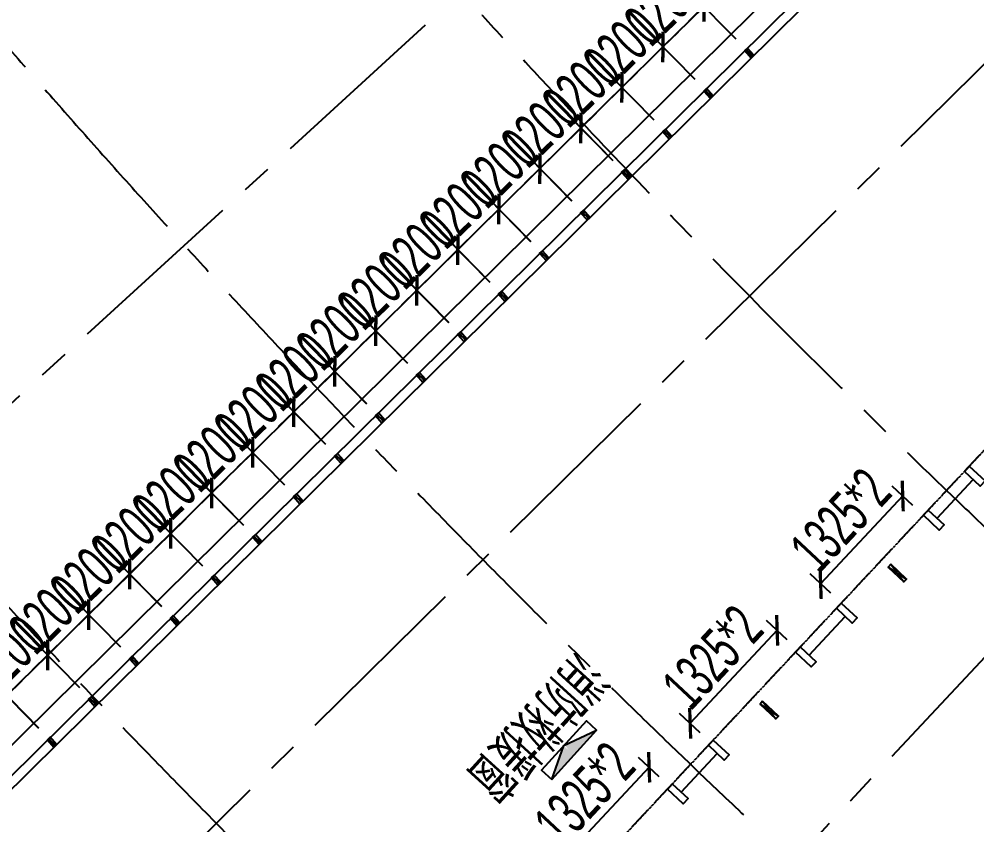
# Model space of a CAD drawing. Extents: x -668578 to 2331563, y -1202445 to 1620273.
# Drawn here: x 987428 to 1007356, y 124034 to 140794 of the extents above; entities that cross this region are included whole.
import ezdxf

# ---------------------------------------------------------------- set-up
doc = ezdxf.new("R2010")
doc.units = 0
doc.linetypes.add('CENTER2', pattern=[28.575, 19.05, -3.175, 3.175, -3.175])
doc.linetypes.add('DASH', pattern=[0.35, 0.25, -0.1])
doc.layers.get('0').update_dxf_attribs({"color": 8})
doc.layers.get('Defpoints').update_dxf_attribs({"color": 8})
for name, color, linetype in [('#文字', 8, 'Continuous'), ('#标注', 8, 'Continuous'), ('#轴线', 8, 'CENTER2'), ('A-AL', 8, 'Continuous'), ('A-WIND-FRAM', 8, 'Continuous'), ('dim', 8, 'Continuous'), ('外轮廓', 8, 'Continuous'), ('救援窗', 8, 'Continuous')]:
    doc.layers.add(name, color=color, linetype=linetype)
doc.styles.add('JHZX', font='jrs.shx', dxfattribs={"width": 0.6, "bigfont": 'jhz.shx'})
doc.styles.add('图纸文字', font='txt.shx', dxfattribs={"width": 0.5, "bigfont": 'HZTXT.shx'})
doc.dimstyles.new('JZBZ-300', dxfattribs={"dimscale": 300, "dimtxt": 3, "dimasz": 1.5, "dimexe": 1, "dimexo": 1, "dimgap": 0.5, "dimtad": 1, "dimdec": 0, "dimdsep": 46, "dimtxsty": 'JHZX', "dimblk1": 'ARCHTICK', "dimblk2": 'ARCHTICK', "dimsah": 1, "dimcen": 0, "dimclrd": 1, "dimclre": 1, "dimclrt": 2, "dimazin": 2, "dimtfac": 1, "dimtdec": 0, "dimtix": 1, "dimtmove": 0, "dimatfit": 3, "dimfxl": 0, "dimtolj": 1, "dimlwd": -1, "dimlwe": -1, "dimarcsym": 0})

# ---------------------------------------------------------------- blocks, each defined once
blk = doc.blocks.new('DSGDFG')
at = {"layer": '#轴线', "ltscale": 200}
for p, q in [((5300.7, -8926), (57146, 38408.6)), ((62298.5, 32984.1), (12368.2, -16353.9)), ((19724.4, -23495.6), (67661.1, 27767.3))]:
    blk.add_line(p, q, dxfattribs=at)
for radius in [206950, 212800, 220600, 228400, 236200, 244000, 251800, 257800]:
    blk.add_arc((197092.2, 166179.2), radius, 218.438892, 265.140584, dxfattribs=at)
blk = doc.blocks.new('frgtegg')
blk.add_line((183, -171), (934, 633))
for points in [[(854, 913), (1183, 606), (1080, 496), (751, 804)], [(0, 0), (329, -307), (226, -417), (-102, -110)]]:
    blk.add_lwpolyline(points, close=True)
blk = doc.blocks.new('rbbnynytnyt')
for p, q in [((0, 0), (80, -450)), ((80, 0), (0, -450))]:
    blk.add_line(p, q)
blk.add_lwpolyline([(0, 0), (80, 0), (80, -450), (0, -450)], close=True)
blk = doc.blocks.new('_ARCHTICK')
at = {"color": 0, "linetype": 'ByBlock', "const_width": 0.15}
blk.add_lwpolyline([(-0.5, -0.5), (0.5, 0.5)], dxfattribs=at)
blk = doc.blocks.new('*D2387')
at = {"layer": '#标注', "color": 1, "ltscale": 300, "transparency": 16777216}
for p, q in [((1006024, 130679), (1005595, 131081)), ((1005814, 130876), (1004106, 129050)), ((1004317, 128853), (1003887, 129255))]:
    blk.add_line(p, q, dxfattribs=at)
at = {"layer": 'Defpoints', "color": 0, "ltscale": 300, "transparency": 16777216}
for p in [(1006244, 130474), (1004106, 129050), (1004536, 128648)]:
    blk.add_point(p, dxfattribs=at)
at = {"layer": '#标注', "color": 1, "ltscale": 300, "transparency": 16777216, "xscale": 450, "yscale": 450, "zscale": 450}
for p, rotation in [((1005814, 130876), 46.92042014483783), ((1004106, 129050), 226.9204201448378)]:
    blk.add_blockref('_ARCHTICK', p, dxfattribs=dict(at, rotation=rotation))
at = {"layer": '#标注', "color": 2, "ltscale": 300, "transparency": 16777216, "insert": (1004522, 130373), "char_height": 900, "attachment_point": 5, "rotation": 46.9204, "style": 'JHZX'}
blk.add_mtext('\\A1;1325*2', dxfattribs=at)
blk = doc.blocks.new('*D2446')
at = {"layer": 'Defpoints', "color": 0, "ltscale": 300, "transparency": 16777216}
for p in [(1000967, 124831), (998727, 123298), (999157, 122896)]:
    blk.add_point(p, dxfattribs=at)
at = {"layer": 'dim', "color": 1, "ltscale": 300, "transparency": 16777216}
for p, q in [((1000748, 125036), (1000318, 125438)), ((1000537, 125233), (998727, 123298)), ((998938, 123101), (998508, 123502))]:
    blk.add_line(p, q, dxfattribs=at)
at = {"layer": 'dim', "color": 1, "ltscale": 300, "transparency": 16777216, "xscale": 450, "yscale": 450, "zscale": 450}
for p, rotation in [((1000537, 125233), 46.9204201124248), ((998727, 123298), 226.9204201124248)]:
    blk.add_blockref('_ARCHTICK', p, dxfattribs=dict(at, rotation=rotation))
at = {"layer": 'dim', "color": 2, "ltscale": 300, "transparency": 16777216, "insert": (999194, 124675), "char_height": 900, "attachment_point": 5, "rotation": 46.9204, "style": 'JHZX'}
blk.add_mtext('\\A1;1325*2', dxfattribs=at)
blk = doc.blocks.new('*D2445')
at = {"layer": 'Defpoints', "color": 0, "ltscale": 300, "transparency": 16777216}
for p in [(1003631, 127680), (1001391, 126147), (1001821, 125745)]:
    blk.add_point(p, dxfattribs=at)
at = {"layer": 'dim', "color": 1, "ltscale": 300, "transparency": 16777216}
for p, q in [((1003412, 127885), (1002982, 128287)), ((1003201, 128082), (1001391, 126147)), ((1001602, 125950), (1001172, 126351))]:
    blk.add_line(p, q, dxfattribs=at)
at = {"layer": 'dim', "color": 1, "ltscale": 300, "transparency": 16777216, "xscale": 450, "yscale": 450, "zscale": 450}
for p, rotation in [((1003201, 128082), 46.92113675218633), ((1001391, 126147), 226.9211367521863)]:
    blk.add_blockref('_ARCHTICK', p, dxfattribs=dict(at, rotation=rotation))
at = {"layer": 'dim', "color": 2, "ltscale": 300, "transparency": 16777216, "insert": (1001858, 127524), "char_height": 900, "attachment_point": 5, "rotation": 46.9211, "style": 'JHZX'}
blk.add_mtext('\\A1;1325*2', dxfattribs=at)
blk = doc.blocks.new('幕墙分隔')
for p, q in [((-40, -100), (40, 100)), ((0, 100), (0, -100))]:
    blk.add_line(p, q)
blk.add_lwpolyline([(-40, 100), (40, 100), (40, -100), (-40, -100)], close=True)
blk = doc.blocks.new('*U1050')
at = {"layer": 'A-WIND-FRAM', "xscale": -1, "rotation": 356.908362146836}
blk.add_blockref('幕墙分隔', (-5, -100), dxfattribs=at)
blk = doc.blocks.new('*U1051')
at = {"layer": 'dim', "color": 0, "linetype": 'ByBlock', "lineweight": -2, "transparency": 16777216, "rotation": 44.65822076074228}
for p in [(1002556, 140167), (1001702, 139324), (1000849, 138481), (999995, 137637), (999142, 136794), (998288, 135950), (997434, 135107), (996581, 134263), (995727, 133420), (994874, 132576), (994020, 131733), (993167, 130890), (992313, 130046), (991459, 129203), (990606, 128359), (989752, 127516), (988899, 126672), (988045, 125829)]:
    blk.add_blockref('*U1050', p, dxfattribs=at)
blk = doc.blocks.new('*D1207')
at = {"layer": '#标注', "ltscale": 300, "transparency": 16777216}
for p, q in [((987168, 126721), (987489, 127036)), ((987837, 126041), (986958, 126935)), ((986313, 125879), (987168, 126721)), ((986982, 125199), (986102, 126093)), ((986313, 125879), (985992, 125564))]:
    blk.add_line(p, q, dxfattribs=at)
at = {"layer": 'Defpoints', "color": 0, "ltscale": 300, "transparency": 16777216}
for p in [(987168, 126721), (988047, 125827), (987192, 124985)]:
    blk.add_point(p, dxfattribs=at)
at = {"layer": '#标注', "ltscale": 300, "transparency": 16777216, "xscale": 450, "yscale": 450, "zscale": 450}
for p, rotation in [((987168, 126721), 224.5273103187028), ((986313, 125879), 44.52731031870284)]:
    blk.add_blockref('_ARCHTICK', p, dxfattribs=dict(at, rotation=rotation))
at = {"layer": '#标注', "ltscale": 300, "transparency": 16777216, "insert": (986320, 126728), "char_height": 900, "attachment_point": 5, "rotation": 44.5273, "style": 'JHZX'}
blk.add_mtext('\\A1;1200', dxfattribs=at)
blk = doc.blocks.new('*D1208')
at = {"layer": '#标注', "ltscale": 300, "transparency": 16777216}
for p, q in [((988691, 126884), (987811, 127778)), ((988022, 127564), (988342, 127880)), ((987166, 126723), (988022, 127564)), ((987835, 126043), (986956, 126937)), ((987166, 126723), (986845, 126407))]:
    blk.add_line(p, q, dxfattribs=at)
at = {"layer": 'Defpoints', "color": 0, "ltscale": 300, "transparency": 16777216}
for p in [(988022, 127564), (988901, 126670), (988046, 125829)]:
    blk.add_point(p, dxfattribs=at)
at = {"layer": '#标注', "ltscale": 300, "transparency": 16777216, "xscale": 450, "yscale": 450, "zscale": 450}
for p, rotation in [((988022, 127564), 224.5273103187028), ((987166, 126723), 44.52731031870284)]:
    blk.add_blockref('_ARCHTICK', p, dxfattribs=dict(at, rotation=rotation))
at = {"layer": '#标注', "ltscale": 300, "transparency": 16777216, "insert": (987173, 127571), "char_height": 900, "attachment_point": 5, "rotation": 44.5273, "style": 'JHZX'}
blk.add_mtext('\\A1;1200', dxfattribs=at)
blk = doc.blocks.new('*D1209')
at = {"layer": '#标注', "ltscale": 300, "transparency": 16777216}
for p, q in [((989544, 127728), (988665, 128622)), ((988875, 128408), (989196, 128723)), ((988020, 127566), (988875, 128408)), ((988689, 126886), (987809, 127780)), ((988020, 127566), (987699, 127251))]:
    blk.add_line(p, q, dxfattribs=at)
at = {"layer": 'Defpoints', "color": 0, "ltscale": 300, "transparency": 16777216}
for p in [(988875, 128408), (989755, 127514), (988899, 126672)]:
    blk.add_point(p, dxfattribs=at)
at = {"layer": '#标注', "ltscale": 300, "transparency": 16777216, "xscale": 450, "yscale": 450, "zscale": 450}
for p, rotation in [((988875, 128408), 224.5273103187028), ((988020, 127566), 44.52731031870284)]:
    blk.add_blockref('_ARCHTICK', p, dxfattribs=dict(at, rotation=rotation))
at = {"layer": '#标注', "ltscale": 300, "transparency": 16777216, "insert": (988027, 128415), "char_height": 900, "attachment_point": 5, "rotation": 44.5273, "style": 'JHZX'}
blk.add_mtext('\\A1;1200', dxfattribs=at)
blk = doc.blocks.new('*D1210')
at = {"layer": '#标注', "ltscale": 300, "transparency": 16777216}
for p, q in [((989729, 129251), (990050, 129567)), ((990398, 128571), (989518, 129465)), ((988873, 128410), (989729, 129251)), ((989542, 127729), (988663, 128624)), ((988873, 128410), (988552, 128094))]:
    blk.add_line(p, q, dxfattribs=at)
at = {"layer": 'Defpoints', "color": 0, "ltscale": 300, "transparency": 16777216}
for p in [(989729, 129251), (990608, 128357), (989753, 127516)]:
    blk.add_point(p, dxfattribs=at)
at = {"layer": '#标注', "ltscale": 300, "transparency": 16777216, "xscale": 450, "yscale": 450, "zscale": 450}
for p, rotation in [((989729, 129251), 224.5273103187028), ((988873, 128410), 44.52731031870284)]:
    blk.add_blockref('_ARCHTICK', p, dxfattribs=dict(at, rotation=rotation))
at = {"layer": '#标注', "ltscale": 300, "transparency": 16777216, "insert": (988880, 129258), "char_height": 900, "attachment_point": 5, "rotation": 44.5273, "style": 'JHZX'}
blk.add_mtext('\\A1;1200', dxfattribs=at)
blk = doc.blocks.new('*D1211')
at = {"layer": '#标注', "ltscale": 300, "transparency": 16777216}
for p, q in [((990582, 130095), (990903, 130410)), ((991251, 129414), (990372, 130308)), ((989727, 129253), (990582, 130095)), ((990396, 128573), (989516, 129467)), ((989727, 129253), (989406, 128938))]:
    blk.add_line(p, q, dxfattribs=at)
at = {"layer": 'Defpoints', "color": 0, "ltscale": 300, "transparency": 16777216}
for p in [(990582, 130095), (991462, 129201), (990606, 128359)]:
    blk.add_point(p, dxfattribs=at)
at = {"layer": '#标注', "ltscale": 300, "transparency": 16777216, "xscale": 450, "yscale": 450, "zscale": 450}
for p, rotation in [((990582, 130095), 224.5273103187028), ((989727, 129253), 44.52731031870284)]:
    blk.add_blockref('_ARCHTICK', p, dxfattribs=dict(at, rotation=rotation))
at = {"layer": '#标注', "ltscale": 300, "transparency": 16777216, "insert": (989734, 130102), "char_height": 900, "attachment_point": 5, "rotation": 44.5273, "style": 'JHZX'}
blk.add_mtext('\\A1;1200', dxfattribs=at)
blk = doc.blocks.new('*D1212')
at = {"layer": '#标注', "ltscale": 300, "transparency": 16777216}
for p, q in [((992105, 130258), (991226, 131152)), ((991436, 130938), (991757, 131254)), ((990580, 130097), (991436, 130938)), ((991249, 129416), (990370, 130310)), ((990580, 130097), (990260, 129781))]:
    blk.add_line(p, q, dxfattribs=at)
at = {"layer": 'Defpoints', "color": 0, "ltscale": 300, "transparency": 16777216}
for p in [(991436, 130938), (992315, 130044), (991460, 129203)]:
    blk.add_point(p, dxfattribs=at)
at = {"layer": '#标注', "ltscale": 300, "transparency": 16777216, "xscale": 450, "yscale": 450, "zscale": 450}
for p, rotation in [((991436, 130938), 224.5273103187028), ((990580, 130097), 44.52731031870284)]:
    blk.add_blockref('_ARCHTICK', p, dxfattribs=dict(at, rotation=rotation))
at = {"layer": '#标注', "ltscale": 300, "transparency": 16777216, "insert": (990587, 130945), "char_height": 900, "attachment_point": 5, "rotation": 44.5273, "style": 'JHZX'}
blk.add_mtext('\\A1;1200', dxfattribs=at)
blk = doc.blocks.new('*D1213')
at = {"layer": '#标注', "ltscale": 300, "transparency": 16777216}
for p, q in [((992959, 131101), (992079, 131995)), ((992289, 131782), (992610, 132097)), ((991434, 130940), (992289, 131782)), ((992103, 130260), (991224, 131154)), ((991434, 130940), (991113, 130624))]:
    blk.add_line(p, q, dxfattribs=at)
at = {"layer": 'Defpoints', "color": 0, "ltscale": 300, "transparency": 16777216}
for p in [(992289, 131782), (993169, 130887), (992313, 130046)]:
    blk.add_point(p, dxfattribs=at)
at = {"layer": '#标注', "ltscale": 300, "transparency": 16777216, "xscale": 450, "yscale": 450, "zscale": 450}
for p, rotation in [((992289, 131782), 224.5273103187028), ((991434, 130940), 44.52731031870284)]:
    blk.add_blockref('_ARCHTICK', p, dxfattribs=dict(at, rotation=rotation))
at = {"layer": '#标注', "ltscale": 300, "transparency": 16777216, "insert": (991441, 131789), "char_height": 900, "attachment_point": 5, "rotation": 44.5273, "style": 'JHZX'}
blk.add_mtext('\\A1;1200', dxfattribs=at)
blk = doc.blocks.new('*D1214')
at = {"layer": '#标注', "ltscale": 300, "transparency": 16777216}
for p, q in [((993143, 132625), (993464, 132941)), ((993812, 131945), (992933, 132839)), ((992288, 131783), (993143, 132625)), ((992957, 131103), (992077, 131997)), ((992288, 131783), (991967, 131468))]:
    blk.add_line(p, q, dxfattribs=at)
at = {"layer": 'Defpoints', "color": 0, "ltscale": 300, "transparency": 16777216}
for p in [(993143, 132625), (994022, 131731), (993167, 130889)]:
    blk.add_point(p, dxfattribs=at)
at = {"layer": '#标注', "ltscale": 300, "transparency": 16777216, "xscale": 450, "yscale": 450, "zscale": 450}
for p, rotation in [((993143, 132625), 224.5273103187033), ((992288, 131783), 44.52731031870323)]:
    blk.add_blockref('_ARCHTICK', p, dxfattribs=dict(at, rotation=rotation))
at = {"layer": '#标注', "ltscale": 300, "transparency": 16777216, "insert": (992295, 132632), "char_height": 900, "attachment_point": 5, "rotation": 44.5273, "style": 'JHZX'}
blk.add_mtext('\\A1;1200', dxfattribs=at)
blk = doc.blocks.new('*D1215')
at = {"layer": '#标注', "ltscale": 300, "transparency": 16777216}
for p, q in [((993997, 133468), (994317, 133784)), ((994666, 132788), (993786, 133682)), ((993141, 132627), (993997, 133468)), ((993810, 131947), (992931, 132841)), ((993141, 132627), (992820, 132311))]:
    blk.add_line(p, q, dxfattribs=at)
at = {"layer": 'Defpoints', "color": 0, "ltscale": 300, "transparency": 16777216}
for p in [(993997, 133468), (994876, 132574), (994021, 131733)]:
    blk.add_point(p, dxfattribs=at)
at = {"layer": '#标注', "ltscale": 300, "transparency": 16777216, "xscale": 450, "yscale": 450, "zscale": 450}
for p, rotation in [((993997, 133468), 224.5273103187023), ((993141, 132627), 44.52731031870228)]:
    blk.add_blockref('_ARCHTICK', p, dxfattribs=dict(at, rotation=rotation))
at = {"layer": '#标注', "ltscale": 300, "transparency": 16777216, "insert": (993148, 133475), "char_height": 900, "attachment_point": 5, "rotation": 44.5273, "style": 'JHZX'}
blk.add_mtext('\\A1;1200', dxfattribs=at)
blk = doc.blocks.new('*D1216')
at = {"layer": '#标注', "ltscale": 300, "transparency": 16777216}
for p, q in [((995519, 133632), (994640, 134526)), ((994850, 134312), (995171, 134627)), ((993995, 133470), (994850, 134312)), ((994664, 132790), (993784, 133684)), ((993995, 133470), (993674, 133155))]:
    blk.add_line(p, q, dxfattribs=at)
at = {"layer": 'Defpoints', "color": 0, "ltscale": 300, "transparency": 16777216}
for p in [(994850, 134312), (995730, 133418), (994874, 132576)]:
    blk.add_point(p, dxfattribs=at)
at = {"layer": '#标注', "ltscale": 300, "transparency": 16777216, "xscale": 450, "yscale": 450, "zscale": 450}
for p, rotation in [((994850, 134312), 224.5273103187023), ((993995, 133470), 44.52731031870228)]:
    blk.add_blockref('_ARCHTICK', p, dxfattribs=dict(at, rotation=rotation))
at = {"layer": '#标注', "ltscale": 300, "transparency": 16777216, "insert": (994002, 134319), "char_height": 900, "attachment_point": 5, "rotation": 44.5273, "style": 'JHZX'}
blk.add_mtext('\\A1;1200', dxfattribs=at)
blk = doc.blocks.new('*D1217')
at = {"layer": '#标注', "ltscale": 300, "transparency": 16777216}
for p, q in [((996373, 134475), (995493, 135369)), ((995704, 135155), (996025, 135471)), ((994848, 134314), (995704, 135155)), ((995517, 133634), (994638, 134528)), ((994848, 134314), (994527, 133998))]:
    blk.add_line(p, q, dxfattribs=at)
at = {"layer": 'Defpoints', "color": 0, "ltscale": 300, "transparency": 16777216}
for p in [(995704, 135155), (996583, 134261), (995728, 133420)]:
    blk.add_point(p, dxfattribs=at)
at = {"layer": '#标注', "ltscale": 300, "transparency": 16777216, "xscale": 450, "yscale": 450, "zscale": 450}
for p, rotation in [((995704, 135155), 224.5273103187023), ((994848, 134314), 44.52731031870228)]:
    blk.add_blockref('_ARCHTICK', p, dxfattribs=dict(at, rotation=rotation))
at = {"layer": '#标注', "ltscale": 300, "transparency": 16777216, "insert": (994855, 135162), "char_height": 900, "attachment_point": 5, "rotation": 44.5273, "style": 'JHZX'}
blk.add_mtext('\\A1;1200', dxfattribs=at)
blk = doc.blocks.new('*D1218')
at = {"layer": '#标注', "ltscale": 300, "transparency": 16777216}
for p, q in [((996557, 135999), (996878, 136314)), ((997226, 135319), (996347, 136213)), ((995702, 135157), (996557, 135999)), ((996371, 134477), (995491, 135371)), ((995702, 135157), (995381, 134842))]:
    blk.add_line(p, q, dxfattribs=at)
at = {"layer": 'Defpoints', "color": 0, "ltscale": 300, "transparency": 16777216}
for p in [(996557, 135999), (997437, 135105), (996581, 134263)]:
    blk.add_point(p, dxfattribs=at)
at = {"layer": '#标注', "ltscale": 300, "transparency": 16777216, "xscale": 450, "yscale": 450, "zscale": 450}
for p, rotation in [((996557, 135999), 224.5273103187023), ((995702, 135157), 44.52731031870228)]:
    blk.add_blockref('_ARCHTICK', p, dxfattribs=dict(at, rotation=rotation))
at = {"layer": '#标注', "ltscale": 300, "transparency": 16777216, "insert": (995709, 136006), "char_height": 900, "attachment_point": 5, "rotation": 44.5273, "style": 'JHZX'}
blk.add_mtext('\\A1;1200', dxfattribs=at)
blk = doc.blocks.new('*D1219')
at = {"layer": '#标注', "ltscale": 300, "transparency": 16777216}
for p, q in [((997411, 136842), (997732, 137158)), ((998080, 136162), (997201, 137056)), ((996555, 136001), (997411, 136842)), ((997224, 135321), (996345, 136215)), ((996555, 136001), (996235, 135685))]:
    blk.add_line(p, q, dxfattribs=at)
at = {"layer": 'Defpoints', "color": 0, "ltscale": 300, "transparency": 16777216}
for p in [(997411, 136842), (998290, 135948), (997435, 135107)]:
    blk.add_point(p, dxfattribs=at)
at = {"layer": '#标注', "ltscale": 300, "transparency": 16777216, "xscale": 450, "yscale": 450, "zscale": 450}
for p, rotation in [((997411, 136842), 224.5273103187023), ((996555, 136001), 44.52731031870228)]:
    blk.add_blockref('_ARCHTICK', p, dxfattribs=dict(at, rotation=rotation))
at = {"layer": '#标注', "ltscale": 300, "transparency": 16777216, "insert": (996562, 136849), "char_height": 900, "attachment_point": 5, "rotation": 44.5273, "style": 'JHZX'}
blk.add_mtext('\\A1;1200', dxfattribs=at)
blk = doc.blocks.new('*D1220')
at = {"layer": '#标注', "ltscale": 300, "transparency": 16777216}
for p, q in [((998265, 137686), (998585, 138001)), ((998934, 137006), (998054, 137900)), ((997409, 136844), (998265, 137686)), ((998078, 136164), (997199, 137058)), ((997409, 136844), (997088, 136529))]:
    blk.add_line(p, q, dxfattribs=at)
at = {"layer": 'Defpoints', "color": 0, "ltscale": 300, "transparency": 16777216}
for p in [(998265, 137686), (999144, 136792), (998288, 135950)]:
    blk.add_point(p, dxfattribs=at)
at = {"layer": '#标注', "ltscale": 300, "transparency": 16777216, "xscale": 450, "yscale": 450, "zscale": 450}
for p, rotation in [((998265, 137686), 224.5273103187023), ((997409, 136844), 44.52731031870228)]:
    blk.add_blockref('_ARCHTICK', p, dxfattribs=dict(at, rotation=rotation))
at = {"layer": '#标注', "ltscale": 300, "transparency": 16777216, "insert": (997416, 137693), "char_height": 900, "attachment_point": 5, "rotation": 44.5273, "style": 'JHZX'}
blk.add_mtext('\\A1;1200', dxfattribs=at)
blk = doc.blocks.new('*D1221')
at = {"layer": '#标注', "ltscale": 300, "transparency": 16777216}
for p, q in [((999787, 137849), (998908, 138743)), ((999118, 138529), (999439, 138845)), ((998263, 137688), (999118, 138529)), ((998932, 137007), (998052, 137902)), ((998263, 137688), (997942, 137372))]:
    blk.add_line(p, q, dxfattribs=at)
at = {"layer": 'Defpoints', "color": 0, "ltscale": 300, "transparency": 16777216}
for p in [(999118, 138529), (999998, 137635), (999142, 136794)]:
    blk.add_point(p, dxfattribs=at)
at = {"layer": '#标注', "ltscale": 300, "transparency": 16777216, "xscale": 450, "yscale": 450, "zscale": 450}
for p, rotation in [((999118, 138529), 224.5273103187023), ((998263, 137688), 44.52731031870228)]:
    blk.add_blockref('_ARCHTICK', p, dxfattribs=dict(at, rotation=rotation))
at = {"layer": '#标注', "ltscale": 300, "transparency": 16777216, "insert": (998270, 138536), "char_height": 900, "attachment_point": 5, "rotation": 44.5273, "style": 'JHZX'}
blk.add_mtext('\\A1;1200', dxfattribs=at)
blk = doc.blocks.new('*D1222')
at = {"layer": '#标注', "ltscale": 300, "transparency": 16777216}
for p, q in [((1000641, 138692), (999761, 139586)), ((999972, 139373), (1000292, 139688)), ((999116, 138531), (999972, 139373)), ((999785, 137851), (998906, 138745)), ((999116, 138531), (998795, 138216))]:
    blk.add_line(p, q, dxfattribs=at)
at = {"layer": 'Defpoints', "color": 0, "ltscale": 300, "transparency": 16777216}
for p in [(999972, 139373), (1000851, 138479), (999996, 137637)]:
    blk.add_point(p, dxfattribs=at)
at = {"layer": '#标注', "ltscale": 300, "transparency": 16777216, "xscale": 450, "yscale": 450, "zscale": 450}
for p, rotation in [((999972, 139373), 224.5273103187033), ((999116, 138531), 44.52731031870323)]:
    blk.add_blockref('_ARCHTICK', p, dxfattribs=dict(at, rotation=rotation))
at = {"layer": '#标注', "ltscale": 300, "transparency": 16777216, "insert": (999123, 139380), "char_height": 900, "attachment_point": 5, "rotation": 44.5273, "style": 'JHZX'}
blk.add_mtext('\\A1;1200', dxfattribs=at)
blk = doc.blocks.new('*D1223')
at = {"layer": '#标注', "ltscale": 300, "transparency": 16777216}
for p, q in [((1000825, 140216), (1001146, 140532)), ((1001494, 139536), (1000615, 140430)), ((999970, 139375), (1000825, 140216)), ((1000639, 138694), (999759, 139588)), ((999970, 139375), (999649, 139059))]:
    blk.add_line(p, q, dxfattribs=at)
at = {"layer": 'Defpoints', "color": 0, "ltscale": 300, "transparency": 16777216}
for p in [(1000825, 140216), (1001705, 139322), (1000849, 138480)]:
    blk.add_point(p, dxfattribs=at)
at = {"layer": '#标注', "ltscale": 300, "transparency": 16777216, "xscale": 450, "yscale": 450, "zscale": 450}
for p, rotation in [((1000825, 140216), 224.5273103187023), ((999970, 139375), 44.52731031870228)]:
    blk.add_blockref('_ARCHTICK', p, dxfattribs=dict(at, rotation=rotation))
at = {"layer": '#标注', "ltscale": 300, "transparency": 16777216, "insert": (999977, 140223), "char_height": 900, "attachment_point": 5, "rotation": 44.5273, "style": 'JHZX'}
blk.add_mtext('\\A1;1200', dxfattribs=at)
blk = doc.blocks.new('*D1224')
at = {"layer": '#标注', "ltscale": 300, "transparency": 16777216}
for p, q in [((1001679, 141059), (1002000, 141375)), ((1002348, 140379), (1001468, 141273)), ((1000823, 140218), (1001679, 141059)), ((1001492, 139538), (1000613, 140432)), ((1000823, 140218), (1000502, 139902))]:
    blk.add_line(p, q, dxfattribs=at)
at = {"layer": 'Defpoints', "color": 0, "ltscale": 300, "transparency": 16777216}
for p in [(1001679, 141059), (1002558, 140165), (1001703, 139324)]:
    blk.add_point(p, dxfattribs=at)
at = {"layer": '#标注', "ltscale": 300, "transparency": 16777216, "xscale": 450, "yscale": 450, "zscale": 450}
for p, rotation in [((1001679, 141059), 224.5273103187023), ((1000823, 140218), 44.52731031870228)]:
    blk.add_blockref('_ARCHTICK', p, dxfattribs=dict(at, rotation=rotation))
at = {"layer": '#标注', "ltscale": 300, "transparency": 16777216, "insert": (1000830, 141066), "char_height": 900, "attachment_point": 5, "rotation": 44.5273, "style": 'JHZX'}
blk.add_mtext('\\A1;1200', dxfattribs=at)
blk = doc.blocks.new('*D1225')
at = {"layer": '#标注', "ltscale": 300, "transparency": 16777216}
for p, q in [((1003201, 141223), (1002322, 142117)), ((1002532, 141903), (1002853, 142219)), ((1001677, 141061), (1002532, 141903)), ((1002346, 140381), (1001467, 141275)), ((1001677, 141061), (1001356, 140746))]:
    blk.add_line(p, q, dxfattribs=at)
at = {"layer": 'Defpoints', "color": 0, "ltscale": 300, "transparency": 16777216}
for p in [(1002532, 141903), (1003412, 141009), (1002556, 140167)]:
    blk.add_point(p, dxfattribs=at)
at = {"layer": '#标注', "ltscale": 300, "transparency": 16777216, "xscale": 450, "yscale": 450, "zscale": 450}
for p, rotation in [((1002532, 141903), 224.5273103187023), ((1001677, 141061), 44.52731031870228)]:
    blk.add_blockref('_ARCHTICK', p, dxfattribs=dict(at, rotation=rotation))
at = {"layer": '#标注', "ltscale": 300, "transparency": 16777216, "insert": (1001684, 141910), "char_height": 900, "attachment_point": 5, "rotation": 44.5273, "style": 'JHZX'}
blk.add_mtext('\\A1;1200', dxfattribs=at)
blk = doc.blocks.new('A$C6e55dde9')
at = {"layer": '救援窗'}
h = blk.add_hatch(color=256, dxfattribs=at)
edge = h.paths.add_edge_path()
edge.add_arc((-839, -143), 839, 350.4779, 360)
edge.add_arc((839, -143), 839, 180, 189.5221)
edge.add_line((12, -282), (693, 0))
edge.add_line((693, 0), (-693, 0))
edge.add_line((-693, 0), (-12, -282))
edge = h.paths.add_edge_path()
edge.add_line((-12, -282), (0, -287))
edge.add_line((0, -287), (12, -282))
edge.add_arc((839, -143), 839, 180, 189.5221, ccw=False)
edge.add_arc((-839, -143), 839, -9.5221, 0, ccw=False)
blk.add_lwpolyline([(693, 0), (-693, 0), (-693, -287), (693, -287)], close=True, dxfattribs=at)
blk.add_lwpolyline([(693, 0), (0, -287), (-693, 0)], dxfattribs=at)
blk = doc.blocks.new('A$Cf5e5299f')
at = {"layer": '#标注', "ltscale": 300}
blk.add_blockref('A$C6e55dde9', (0, 0), dxfattribs=at)
at = {"layer": '#文字', "style": '图纸文字', "width": 0.7}
blk.add_text('消防救援窗', height=1000, dxfattribs=at).set_placement((-1646, -1458))
blk = doc.blocks.new('QWERTT')
at = {"layer": '#标注', "ltscale": 300}
dim = blk.add_aligned_dim(p1=(1006243.6, 130474), p2=(1004536, 128647.9), distance=-588.4, text='1325*2', dimstyle='JZBZ-300', dxfattribs=at)
dim.commit()
dim.dimension.update_dxf_attribs({"geometry": '*D2387', "text_midpoint": (1004521.8, 130372.7)})
at = {"layer": 'dim', "ltscale": 300}
for p1, p2, distance, picture, middle in [((1003631.1, 127680.1), (1001821.2, 125744.7), -588.4, '*D2445', (1001858.1, 127524.1)), ((1000967, 124831.3), (999157, 122895.7), -588.3, '*D2446', (999194.1, 124675.1))]:
    dim = blk.add_aligned_dim(p1=p1, p2=p2, distance=distance, text='1325*2', dimstyle='JZBZ-300', dxfattribs=at)
    dim.commit()
    dim.dimension.update_dxf_attribs({"geometry": picture, "text_midpoint": middle})

msp = doc.modelspace()

# ---------------------------------------------------------------- linework, layer by layer
at = {"layer": 'A-AL'}
msp.add_lwpolyline([(1118355.3, 81975.4, 0.1374564), (1116892.4, 82729.6, -0.1495092), (1008196, 142063.6, 0.4157146), (1003871.8, 142100.4), (971684.6, 110294.9, 0.412976), (971649.8, 105990.9, 0.1494419), (1106711.2, 32398.8, 0.3779271), (1110215.5, 34407.4)], format="xyb", dxfattribs=at)
at = {"layer": 'A-AL', "linetype": 'DASH'}
msp.add_lwpolyline([(1007464.8, 131779.9), (981168.2, 103658.7, 0.4125655), (981313.8, 99348.1, 0.1401637), (1109094.2, 33959.9, 0.4129138), (1112673.3, 36349.1), (1121228.6, 78745, 0.4158512), (1118825.4, 82341.4, -0.0570612), (1072922.5, 96920.6, 0.041227), (1069111, 98265, 0.0515723), (1064119.6, 99038.1), (1062567.6, 99116.7, -0.1166495), (1052200.4, 102130.1, -0.0581911), (1011774.8, 131925.5, 0.4145967)], format="xyb", close=True, dxfattribs=at)
at = {"layer": '外轮廓', "color": 3}
for points in [[(1074437.6, 95756.9, -0.0962245), (1007874.3, 141748.9, 0.4157146), (1004188.1, 141780.3), (972000.9, 109974.8, 0.412976), (971971.2, 106305.8, 0.1494419), (1106801.6, 32839.7, 0.3546026), (1109712.2, 34352.5, 0.3546026)], [(1069984.6, 97547.9, -0.0905266), (1007731.4, 141609.1, 0.4157146), (1004328.7, 141638.1), (972141.5, 109832.6, 0.412976), (972114.1, 106445.8, 0.1494419), (1106841.7, 33035.6, 0.3452345), (1109495.6, 34359.2)]]:
    msp.add_lwpolyline(points, format="xyb", dxfattribs=at)

# ---------------------------------------------------------------- block references
at = {"layer": '#标注'}
for name, p in [('QWERTT', (0, 0)), ('DSGDFG', (962448.9, 123910))]:
    msp.add_blockref(name, p, dxfattribs=at)
at = {"layer": '#标注', "ltscale": 300, "rotation": 227.6833192208946}
msp.add_blockref('A$Cf5e5299f', (998977.7, 125489.6), dxfattribs=at)
at = {"layer": 'A-AL'}
for p in [(1006346, 130583.5), (1003682.1, 127734.8), (1001018.3, 124886.1)]:
    msp.add_blockref('frgtegg', p, dxfattribs=at)
at = {"layer": 'A-WIND-FRAM', "xscale": -1, "rotation": 46.92042011197652}
for p in [(1005563.2, 129453.5), (1002899.3, 126604.8)]:
    msp.add_blockref('rbbnynytnyt', p, dxfattribs=at)
at = {"layer": 'dim'}
msp.add_blockref('*U1051', (0, 0), dxfattribs=at)

# ---------------------------------------------------------------- dimensions: what is measured, and where the dimension line sits
at = {"layer": '#标注', "ltscale": 300}
for p1, p2, picture, middle in [((1002556.3, 140167.4), (1003411.8, 141008.9), '*D1225', (1001683.9, 141909.9)), ((1001702.7, 139323.9), (1002558.2, 140165.4), '*D1224', (1000830.3, 141066.5)), ((1000849.2, 138480.5), (1001704.7, 139322), '*D1223', (999976.7, 140223)), ((999995.6, 137637), (1000851.1, 138478.5), '*D1222', (999123.2, 139379.6)), ((999142, 136793.6), (999997.5, 137635.1), '*D1221', (998269.6, 138536.1)), ((998288.4, 135950.1), (999143.9, 136791.6), '*D1220', (997416, 137692.7)), ((997434.9, 135106.7), (998290.4, 135948.2), '*D1219', (996562.4, 136849.2)), ((996581.3, 134263.2), (997436.8, 135104.7), '*D1218', (995708.9, 136005.8)), ((995727.7, 133419.8), (996583.2, 134261.3), '*D1217', (994855.3, 135162.3)), ((994874.1, 132576.3), (995729.6, 133417.8), '*D1216', (994001.7, 134318.9)), ((994020.6, 131732.9), (994876.1, 132574.4), '*D1215', (993148.1, 133475.4)), ((993167, 130889.4), (994022.5, 131730.9), '*D1214', (992294.6, 132632)), ((992313.4, 130046), (993168.9, 130887.5), '*D1213', (991441, 131788.5)), ((991459.8, 129202.5), (992315.3, 130044), '*D1212', (990587.4, 130945.1)), ((990606.3, 128359.1), (991461.8, 129200.6), '*D1211', (989733.8, 130101.6)), ((989752.7, 127515.6), (990608.2, 128357.1), '*D1210', (988880.3, 129258.2)), ((988899.1, 126672.2), (989754.6, 127513.7), '*D1209', (988026.7, 128414.7)), ((988045.5, 125828.7), (988901, 126670.2), '*D1208', (987173.1, 127571.3)), ((987192, 124985.3), (988047.5, 125826.8), '*D1207', (986319.5, 126727.8))]:
    dim = msp.add_aligned_dim(p1=p1, p2=p2, distance=1254.1, dimstyle='JZBZ-300', override={"dimclrd": 256, "dimclre": 256, "dimclrt": 256, "dimfxl": 200}, dxfattribs=at)
    dim.commit()
    dim.dimension.update_dxf_attribs({"geometry": picture, "text_midpoint": middle})

doc.saveas('drawing.dxf')
